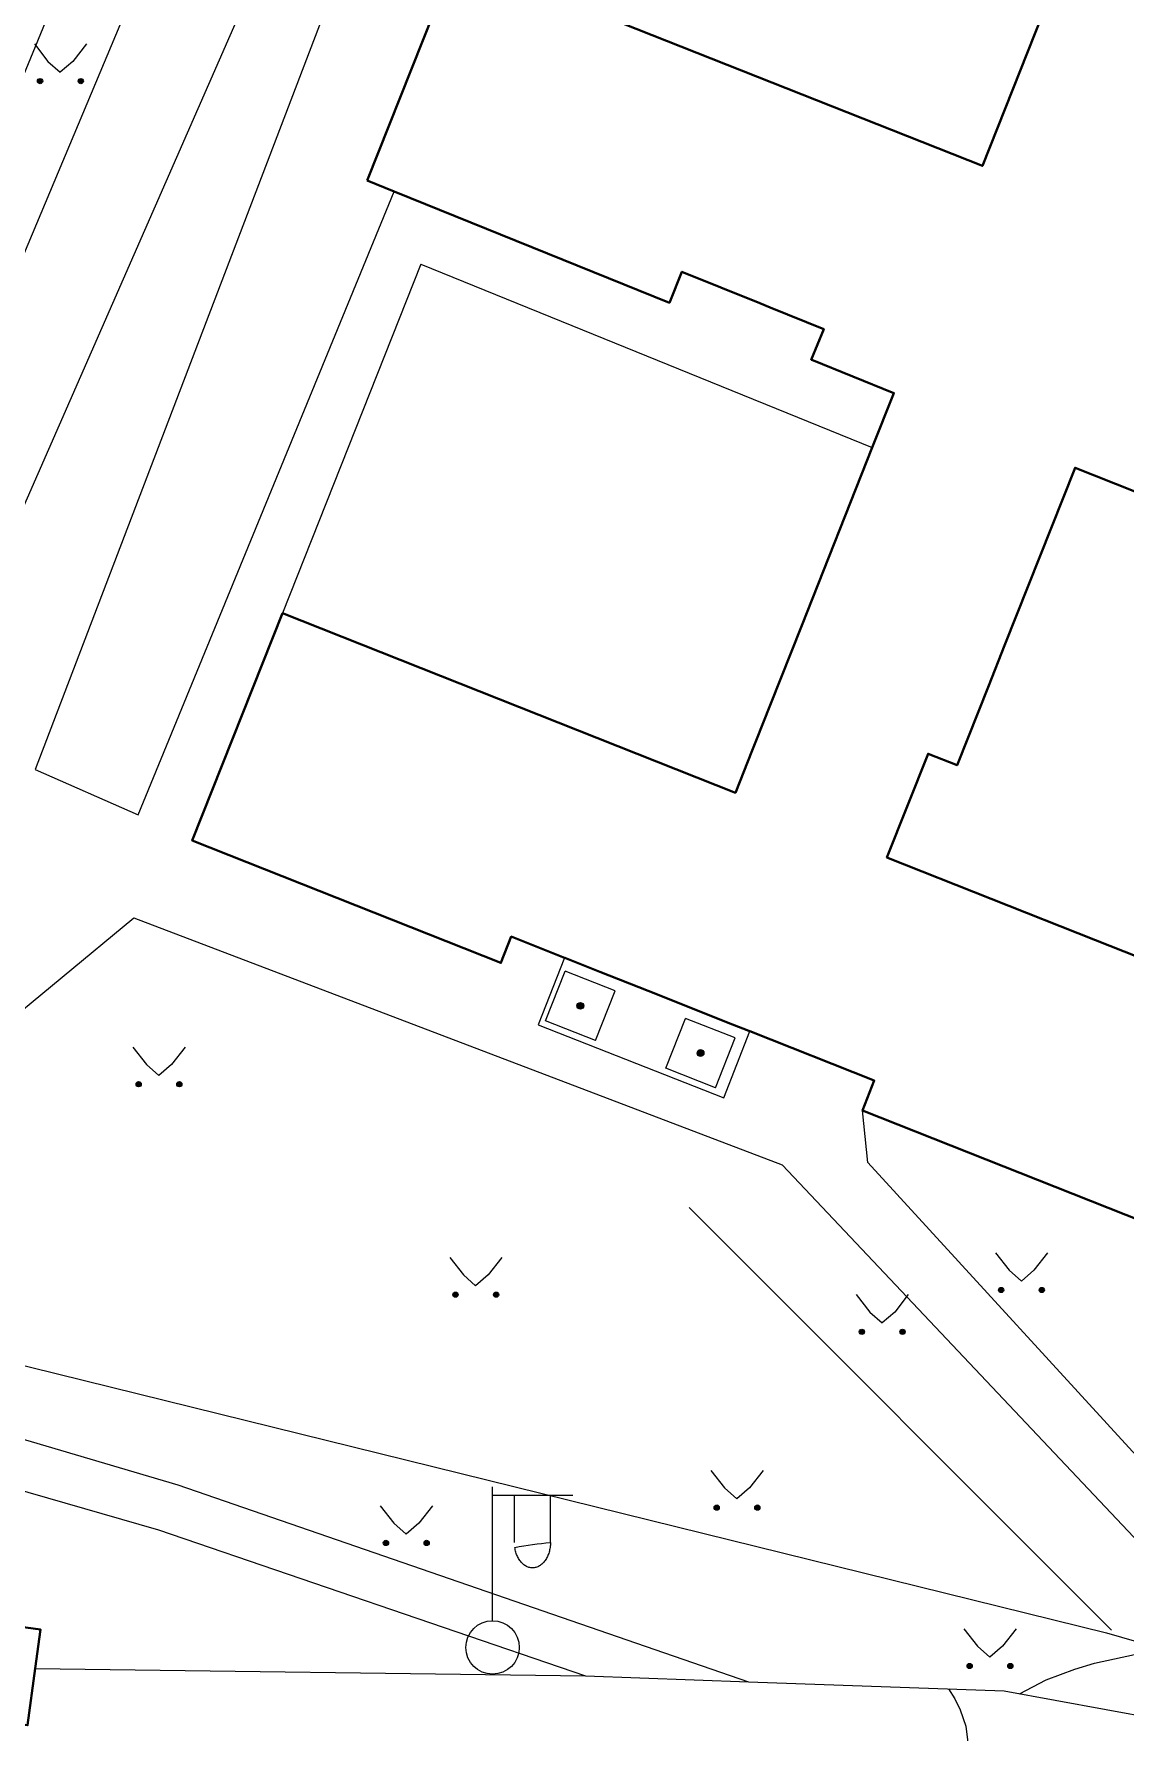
# Model space of a CAD drawing. Extents: x 1000 to 4000, y -5000 to -1000.
# Drawn here: x 1514.5 to 1555.3, y -4163 to -4099.5 of the extents above; entities that cross this region are included whole.
import ezdxf

# ---------------------------------------------------------------- set-up
doc = ezdxf.new("R2010")
doc.units = 0
doc.header["$MEASUREMENT"] = 0
for name, color, linetype in [('СЛОЙ_11', 7, 'CONTINUOUS'), ('СЛОЙ_24', 7, 'CONTINUOUS'), ('СЛОЙ_3', 7, 'CONTINUOUS'), ('СЛОЙ_37', 7, 'CONTINUOUS'), ('СЛОЙ_41', 7, 'CONTINUOUS'), ('СЛОЙ_50', 7, 'CONTINUOUS'), ('СЛОЙ_6', 7, 'CONTINUOUS'), ('СЛОЙ_7', 7, 'CONTINUOUS')]:
    doc.layers.add(name, color=color, linetype=linetype)

# ---------------------------------------------------------------- blocks, each defined once
blk = doc.blocks.new('*U116')
at = {"layer": 'СЛОЙ_41', "color": 3, "linetype": 'Continuous'}
for points in [[(0.669, -0.347), (0.667, -0.328), (0.669, -0.309)], [(0.674, -0.365), (0.669, -0.309), (0.674, -0.29)], [(0.669, -0.347), (0.669, -0.309), (0.674, -0.365)], [(0.683, -0.382), (0.674, -0.29), (0.683, -0.274)], [(0.674, -0.365), (0.674, -0.29), (0.683, -0.382)], [(0.696, -0.397), (0.683, -0.274), (0.696, -0.259)], [(0.683, -0.382), (0.683, -0.274), (0.696, -0.397)], [(0.71, -0.409), (0.696, -0.259), (0.71, -0.247)], [(0.696, -0.397), (0.696, -0.259), (0.71, -0.409)], [(0.727, -0.418), (0.71, -0.247), (0.727, -0.238)], [(0.71, -0.409), (0.71, -0.247), (0.727, -0.418)], [(0.746, -0.423), (0.727, -0.238), (0.746, -0.232)], [(0.727, -0.418), (0.727, -0.238), (0.746, -0.423)], [(0.765, -0.425), (0.746, -0.232), (0.765, -0.23)], [(0.746, -0.423), (0.746, -0.232), (0.765, -0.425)]]:
    blk.add_solid(points, dxfattribs=at)
at = {"layer": 'СЛОЙ_41', "color": 3, "linetype": 'Continuous', "extrusion": (0, 0, -1)}
for points in [[(-0.765, -0.425), (-0.765, -0.23), (-0.784, -0.423)], [(-0.784, -0.423), (-0.765, -0.23), (-0.784, -0.232)], [(-0.784, -0.423), (-0.784, -0.232), (-0.802, -0.418)], [(-0.802, -0.418), (-0.784, -0.232), (-0.802, -0.238)], [(-0.802, -0.418), (-0.802, -0.238), (-0.819, -0.409)], [(-0.819, -0.409), (-0.802, -0.238), (-0.819, -0.247)], [(-0.819, -0.409), (-0.819, -0.247), (-0.834, -0.397)], [(-0.834, -0.397), (-0.819, -0.247), (-0.834, -0.259)], [(-0.834, -0.397), (-0.834, -0.259), (-0.846, -0.382)], [(-0.846, -0.382), (-0.834, -0.259), (-0.846, -0.274)], [(-0.846, -0.382), (-0.846, -0.274), (-0.855, -0.365)], [(-0.855, -0.365), (-0.846, -0.274), (-0.855, -0.29)], [(-0.855, -0.365), (-0.855, -0.29), (-0.86, -0.347)], [(-0.86, -0.347), (-0.855, -0.29), (-0.86, -0.309)], [(-0.86, -0.347), (-0.86, -0.309), (-0.862, -0.328)]]:
    blk.add_solid(points, dxfattribs=at)
blk = doc.blocks.new('*U117')
at = {"layer": 'СЛОЙ_41', "color": 3, "linetype": 'Continuous'}
for points in [[(-0.852, -0.347), (-0.854, -0.328), (-0.852, -0.309)], [(-0.847, -0.365), (-0.852, -0.309), (-0.847, -0.29)], [(-0.852, -0.347), (-0.852, -0.309), (-0.847, -0.365)], [(-0.838, -0.382), (-0.847, -0.29), (-0.838, -0.274)], [(-0.847, -0.365), (-0.847, -0.29), (-0.838, -0.382)], [(-0.825, -0.397), (-0.838, -0.274), (-0.825, -0.259)], [(-0.838, -0.382), (-0.838, -0.274), (-0.825, -0.397)], [(-0.811, -0.409), (-0.825, -0.259), (-0.811, -0.247)], [(-0.825, -0.397), (-0.825, -0.259), (-0.811, -0.409)], [(-0.794, -0.418), (-0.811, -0.247), (-0.794, -0.238)], [(-0.811, -0.409), (-0.811, -0.247), (-0.794, -0.418)], [(-0.775, -0.423), (-0.794, -0.238), (-0.775, -0.232)], [(-0.794, -0.418), (-0.794, -0.238), (-0.775, -0.423)], [(-0.756, -0.425), (-0.775, -0.232), (-0.756, -0.23)], [(-0.775, -0.423), (-0.775, -0.232), (-0.756, -0.425)]]:
    blk.add_solid(points, dxfattribs=at)
at = {"layer": 'СЛОЙ_41', "color": 3, "linetype": 'Continuous', "extrusion": (0, 0, -1)}
for points in [[(0.756, -0.425), (0.756, -0.23), (0.737, -0.423)], [(0.737, -0.423), (0.756, -0.23), (0.737, -0.232)], [(0.737, -0.423), (0.737, -0.232), (0.719, -0.418)], [(0.719, -0.418), (0.737, -0.232), (0.719, -0.238)], [(0.719, -0.418), (0.719, -0.238), (0.702, -0.409)], [(0.702, -0.409), (0.719, -0.238), (0.702, -0.247)], [(0.702, -0.409), (0.702, -0.247), (0.687, -0.397)], [(0.687, -0.397), (0.702, -0.247), (0.687, -0.259)], [(0.687, -0.397), (0.687, -0.259), (0.675, -0.382)], [(0.675, -0.382), (0.687, -0.259), (0.675, -0.274)], [(0.675, -0.382), (0.675, -0.274), (0.666, -0.365)], [(0.666, -0.365), (0.675, -0.274), (0.666, -0.29)], [(0.666, -0.365), (0.666, -0.29), (0.661, -0.347)], [(0.661, -0.347), (0.666, -0.29), (0.661, -0.309)], [(0.661, -0.347), (0.661, -0.309), (0.659, -0.328)]]:
    blk.add_solid(points, dxfattribs=at)

msp = doc.modelspace()

# ---------------------------------------------------------------- linework, layer by layer
at = {"layer": 'СЛОЙ_11', "color": 253, "linetype": 'Continuous', "lineweight": 0}
for points in [[(1529.967, -4062.709), (1519.919, -4086.927), (1496.377, -4144.112)], [(1511.342, -4148.577), (1554.605, -4159.255)], [(1554.605, -4159.255), (1556.291, -4159.737), (1559.902, -4160.781), (1579.564, -4165.678)]]:
    msp.add_lwpolyline(points, dxfattribs=at)
at = {"layer": 'СЛОЙ_24', "color": 253, "linetype": 'Continuous', "lineweight": 0}
for p, q in [((1518.404, -4128.667), (1527.973, -4105.367)), ((1528.971, -4108.086), (1523.8, -4121.136)), ((1514.552, -4126.981), (1518.404, -4128.667)), ((1545.691, -4141.673), (1545.486, -4139.721))]:
    msp.add_line(p, q, dxfattribs=at)
for points in [[(1537.511, -4067.365), (1529.325, -4082.458), (1509.147, -4128.456), (1506.258, -4139.776), (1500.768, -4144.575)], [(1534.14, -4078.765), (1529.292, -4088.374), (1514.552, -4126.981)], [(1528.971, -4108.086), (1545.85, -4114.947)], [(1502.155, -4145.836), (1518.244, -4132.521), (1542.481, -4141.753), (1556.05, -4156.124), (1561.908, -4158.533), (1576.826, -4161.994)], [(1545.691, -4141.673), (1556.933, -4153.957), (1563.032, -4156.526), (1575.07, -4158.613)], [(1499.803, -4147.783), (1519.888, -4153.716), (1541.218, -4161.079)], [(1501.73, -4150.374), (1519.166, -4155.402), (1535.136, -4160.861)], [(1514.56, -4160.581), (1535.136, -4160.861)], [(1535.136, -4160.861), (1541.218, -4161.079)], [(1541.218, -4161.079), (1550.786, -4161.423)], [(1550.786, -4161.423), (1562.229, -4163.51), (1579.324, -4168.648), (1593.529, -4172.261), (1609.901, -4176.115), (1611.827, -4176.677), (1612.79, -4177.031)]]:
    msp.add_lwpolyline(points, dxfattribs=at)
at = {"layer": 'СЛОЙ_3', "color": 253, "linetype": 'Continuous', "lineweight": 0}
for p, q in [((1531.656, -4158.797), (1531.656, -4153.797)), ((1531.656, -4156.797), (1531.656, -4153.797)), ((1531.656, -4154.111), (1534.656, -4154.111)), ((1532.477, -4155.879), (1532.477, -4154.111)), ((1533.819, -4155.879), (1533.819, -4154.111))]:
    msp.add_line(p, q, dxfattribs=at)
msp.add_lwpolyline([(1533.819, -4155.879, -0.035191), (1533.806, -4156.063, -0.036545), (1533.768, -4156.24, -0.03934), (1533.706, -4156.403, -0.0437), (1533.623, -4156.546, -0.049642), (1533.521, -4156.663, -0.056748), (1533.405, -4156.75, -0.0637), (1533.279, -4156.804, -0.068204), (1533.148, -4156.822, -0.068204), (1533.017, -4156.804, -0.0637), (1532.891, -4156.75, -0.056748), (1532.775, -4156.663, -0.049642), (1532.673, -4156.546, -0.0437), (1532.59, -4156.403, -0.03934), (1532.528, -4156.24, -0.036545), (1532.49, -4156.063, -0.035191)], format="xyb", close=True, dxfattribs=at)
msp.add_circle((1531.656, -4159.797), 1, dxfattribs=at)
at = {"layer": 'СЛОЙ_37', "color": 253, "linetype": 'Continuous', "lineweight": 0}
msp.add_lwpolyline([(1500.768, -4144.575), (1504.344, -4129.829), (1513.206, -4109.894), (1524.288, -4083.497), (1531.893, -4063.351)], dxfattribs=at)
at = {"layer": 'СЛОЙ_41', "color": 253, "linetype": 'Continuous', "lineweight": 0}
for p, q in [((1518.21, -4137.354), (1518.72, -4138.004)), ((1520.16, -4137.354), (1519.65, -4138.004)), ((1518.72, -4138.004), (1519.18, -4138.414)), ((1519.65, -4138.004), (1519.18, -4138.414)), ((1539.011, -4143.348), (1554.8, -4159.148)), ((1550.455, -4145.049), (1550.965, -4145.699)), ((1552.405, -4145.049), (1551.895, -4145.699)), ((1530.053, -4145.223), (1530.563, -4145.873)), ((1532.003, -4145.223), (1531.493, -4145.873)), ((1550.965, -4145.699), (1551.425, -4146.109)), ((1551.895, -4145.699), (1551.425, -4146.109)), ((1530.563, -4145.873), (1531.023, -4146.283)), ((1531.493, -4145.873), (1531.023, -4146.283)), ((1545.249, -4146.609), (1545.759, -4147.259)), ((1547.199, -4146.609), (1546.689, -4147.259)), ((1545.759, -4147.259), (1546.219, -4147.669)), ((1546.689, -4147.259), (1546.219, -4147.669)), ((1539.821, -4153.182), (1540.331, -4153.832)), ((1541.771, -4153.182), (1541.261, -4153.832)), ((1540.331, -4153.832), (1540.791, -4154.242)), ((1541.261, -4153.832), (1540.791, -4154.242)), ((1527.455, -4154.503), (1527.965, -4155.153)), ((1529.405, -4154.503), (1528.895, -4155.153)), ((1527.965, -4155.153), (1528.425, -4155.563)), ((1528.895, -4155.153), (1528.425, -4155.563)), ((1549.278, -4159.103), (1549.788, -4159.753)), ((1551.228, -4159.103), (1550.718, -4159.753)), ((1549.788, -4159.753), (1550.248, -4160.163)), ((1550.718, -4159.753), (1550.248, -4160.163))]:
    msp.add_line(p, q, dxfattribs=at)
for points in [[(1514.524, -4099.856), (1515.034, -4100.506), (1515.494, -4100.916)], [(1516.474, -4099.856), (1515.964, -4100.506), (1515.494, -4100.916)]]:
    msp.add_lwpolyline(points, dxfattribs=at)
for centre in [(1514.738, -4101.244), (1516.259, -4101.244), (1518.424, -4138.744), (1519.945, -4138.744), (1550.669, -4146.437), (1552.19, -4146.437), (1530.267, -4146.611), (1531.788, -4146.611), (1545.463, -4147.999), (1546.984, -4147.999), (1540.035, -4154.57), (1541.556, -4154.57), (1527.669, -4155.891), (1529.19, -4155.891), (1549.492, -4160.491), (1551.013, -4160.491)]:
    msp.add_circle(centre, 0.0976, dxfattribs=at)
for points in [[(1518.328, -4138.763), (1518.326, -4138.744), (1518.328, -4138.724)], [(1518.334, -4138.781), (1518.328, -4138.724), (1518.334, -4138.706)], [(1518.328, -4138.763), (1518.328, -4138.724), (1518.334, -4138.781)], [(1518.343, -4138.798), (1518.334, -4138.706), (1518.343, -4138.689)], [(1518.334, -4138.781), (1518.334, -4138.706), (1518.343, -4138.798)], [(1518.355, -4138.813), (1518.343, -4138.689), (1518.355, -4138.675)], [(1518.343, -4138.798), (1518.343, -4138.689), (1518.355, -4138.813)], [(1518.37, -4138.825), (1518.355, -4138.675), (1518.37, -4138.662)], [(1518.355, -4138.813), (1518.355, -4138.675), (1518.37, -4138.825)], [(1518.387, -4138.834), (1518.37, -4138.662), (1518.387, -4138.653)], [(1518.37, -4138.825), (1518.37, -4138.662), (1518.387, -4138.834)], [(1518.405, -4138.839), (1518.387, -4138.653), (1518.405, -4138.648)], [(1518.387, -4138.834), (1518.387, -4138.653), (1518.405, -4138.839)], [(1518.424, -4138.841), (1518.405, -4138.648), (1518.424, -4138.646)], [(1518.405, -4138.839), (1518.405, -4138.648), (1518.424, -4138.841)], [(1519.849, -4138.763), (1519.847, -4138.744), (1519.849, -4138.724)], [(1519.855, -4138.781), (1519.849, -4138.724), (1519.855, -4138.706)], [(1519.849, -4138.763), (1519.849, -4138.724), (1519.855, -4138.781)], [(1519.864, -4138.798), (1519.855, -4138.706), (1519.864, -4138.689)], [(1519.855, -4138.781), (1519.855, -4138.706), (1519.864, -4138.798)], [(1519.876, -4138.813), (1519.864, -4138.689), (1519.876, -4138.675)], [(1519.864, -4138.798), (1519.864, -4138.689), (1519.876, -4138.813)], [(1519.891, -4138.825), (1519.876, -4138.675), (1519.891, -4138.662)], [(1519.876, -4138.813), (1519.876, -4138.675), (1519.891, -4138.825)], [(1519.908, -4138.834), (1519.891, -4138.662), (1519.908, -4138.653)], [(1519.891, -4138.825), (1519.891, -4138.662), (1519.908, -4138.834)], [(1519.926, -4138.839), (1519.908, -4138.653), (1519.926, -4138.648)], [(1519.908, -4138.834), (1519.908, -4138.653), (1519.926, -4138.839)], [(1519.945, -4138.841), (1519.926, -4138.648), (1519.945, -4138.646)], [(1519.926, -4138.839), (1519.926, -4138.648), (1519.945, -4138.841)], [(1550.587, -4146.491), (1550.578, -4146.4), (1550.587, -4146.383)], [(1550.6, -4146.506), (1550.587, -4146.383), (1550.6, -4146.368)], [(1550.587, -4146.491), (1550.587, -4146.383), (1550.6, -4146.506)], [(1550.614, -4146.518), (1550.6, -4146.368), (1550.614, -4146.356)], [(1550.6, -4146.506), (1550.6, -4146.368), (1550.614, -4146.518)], [(1550.631, -4146.527), (1550.614, -4146.356), (1550.631, -4146.347)], [(1550.614, -4146.518), (1550.614, -4146.356), (1550.631, -4146.527)], [(1550.65, -4146.533), (1550.631, -4146.347), (1550.65, -4146.341)], [(1550.631, -4146.527), (1550.631, -4146.347), (1550.65, -4146.533)], [(1550.669, -4146.535), (1550.65, -4146.341), (1550.669, -4146.339)], [(1550.65, -4146.533), (1550.65, -4146.341), (1550.669, -4146.535)], [(1552.108, -4146.491), (1552.099, -4146.4), (1552.108, -4146.383)], [(1552.121, -4146.506), (1552.108, -4146.383), (1552.121, -4146.368)], [(1552.108, -4146.491), (1552.108, -4146.383), (1552.121, -4146.506)], [(1552.135, -4146.518), (1552.121, -4146.368), (1552.135, -4146.356)], [(1552.121, -4146.506), (1552.121, -4146.368), (1552.135, -4146.518)], [(1552.152, -4146.527), (1552.135, -4146.356), (1552.152, -4146.347)], [(1552.135, -4146.518), (1552.135, -4146.356), (1552.152, -4146.527)], [(1552.171, -4146.533), (1552.152, -4146.347), (1552.171, -4146.341)], [(1552.152, -4146.527), (1552.152, -4146.347), (1552.171, -4146.533)], [(1552.19, -4146.535), (1552.171, -4146.341), (1552.19, -4146.339)], [(1552.171, -4146.533), (1552.171, -4146.341), (1552.19, -4146.535)], [(1530.171, -4146.63), (1530.169, -4146.611), (1530.171, -4146.592)], [(1530.176, -4146.648), (1530.171, -4146.592), (1530.176, -4146.574)], [(1530.171, -4146.63), (1530.171, -4146.592), (1530.176, -4146.648)], [(1530.185, -4146.665), (1530.176, -4146.574), (1530.185, -4146.557)], [(1530.176, -4146.648), (1530.176, -4146.574), (1530.185, -4146.665)], [(1530.198, -4146.68), (1530.185, -4146.557), (1530.198, -4146.542)], [(1530.185, -4146.665), (1530.185, -4146.557), (1530.198, -4146.68)], [(1530.212, -4146.692), (1530.198, -4146.542), (1530.212, -4146.53)], [(1530.198, -4146.68), (1530.198, -4146.542), (1530.212, -4146.692)], [(1530.229, -4146.701), (1530.212, -4146.53), (1530.229, -4146.521)], [(1530.212, -4146.692), (1530.212, -4146.53), (1530.229, -4146.701)], [(1530.248, -4146.707), (1530.229, -4146.521), (1530.248, -4146.515)], [(1530.229, -4146.701), (1530.229, -4146.521), (1530.248, -4146.707)], [(1530.267, -4146.709), (1530.248, -4146.515), (1530.267, -4146.513)], [(1530.248, -4146.707), (1530.248, -4146.515), (1530.267, -4146.709)], [(1531.692, -4146.63), (1531.69, -4146.611), (1531.692, -4146.592)], [(1531.697, -4146.648), (1531.692, -4146.592), (1531.697, -4146.574)], [(1531.692, -4146.63), (1531.692, -4146.592), (1531.697, -4146.648)], [(1531.706, -4146.665), (1531.697, -4146.574), (1531.706, -4146.557)], [(1531.697, -4146.648), (1531.697, -4146.574), (1531.706, -4146.665)], [(1531.719, -4146.68), (1531.706, -4146.557), (1531.719, -4146.542)], [(1531.706, -4146.665), (1531.706, -4146.557), (1531.719, -4146.68)], [(1531.733, -4146.692), (1531.719, -4146.542), (1531.733, -4146.53)], [(1531.719, -4146.68), (1531.719, -4146.542), (1531.733, -4146.692)], [(1531.75, -4146.701), (1531.733, -4146.53), (1531.75, -4146.521)], [(1531.733, -4146.692), (1531.733, -4146.53), (1531.75, -4146.701)], [(1531.769, -4146.707), (1531.75, -4146.521), (1531.769, -4146.515)], [(1531.75, -4146.701), (1531.75, -4146.521), (1531.769, -4146.707)], [(1531.788, -4146.709), (1531.769, -4146.515), (1531.788, -4146.513)], [(1531.769, -4146.707), (1531.769, -4146.515), (1531.788, -4146.709)], [(1550.573, -4146.456), (1550.571, -4146.437), (1550.573, -4146.418)], [(1550.578, -4146.474), (1550.573, -4146.418), (1550.578, -4146.4)], [(1550.573, -4146.456), (1550.573, -4146.418), (1550.578, -4146.474)], [(1550.578, -4146.474), (1550.578, -4146.4), (1550.587, -4146.491)], [(1552.094, -4146.456), (1552.092, -4146.437), (1552.094, -4146.418)], [(1552.099, -4146.474), (1552.094, -4146.418), (1552.099, -4146.4)], [(1552.094, -4146.456), (1552.094, -4146.418), (1552.099, -4146.474)], [(1552.099, -4146.474), (1552.099, -4146.4), (1552.108, -4146.491)], [(1545.367, -4148.018), (1545.365, -4147.999), (1545.367, -4147.979)], [(1545.373, -4148.036), (1545.367, -4147.979), (1545.373, -4147.961)], [(1545.367, -4148.018), (1545.367, -4147.979), (1545.373, -4148.036)], [(1545.382, -4148.053), (1545.373, -4147.961), (1545.382, -4147.944)], [(1545.373, -4148.036), (1545.373, -4147.961), (1545.382, -4148.053)], [(1545.394, -4148.068), (1545.382, -4147.944), (1545.394, -4147.93)], [(1545.382, -4148.053), (1545.382, -4147.944), (1545.394, -4148.068)], [(1545.409, -4148.08), (1545.394, -4147.93), (1545.409, -4147.917)], [(1545.394, -4148.068), (1545.394, -4147.93), (1545.409, -4148.08)], [(1545.426, -4148.089), (1545.409, -4147.917), (1545.426, -4147.908)], [(1545.409, -4148.08), (1545.409, -4147.917), (1545.426, -4148.089)], [(1545.444, -4148.094), (1545.426, -4147.908), (1545.444, -4147.903)], [(1545.426, -4148.089), (1545.426, -4147.908), (1545.444, -4148.094)], [(1545.463, -4148.096), (1545.444, -4147.903), (1545.463, -4147.901)], [(1545.444, -4148.094), (1545.444, -4147.903), (1545.463, -4148.096)], [(1546.888, -4148.018), (1546.886, -4147.999), (1546.888, -4147.979)], [(1546.894, -4148.036), (1546.888, -4147.979), (1546.894, -4147.961)], [(1546.888, -4148.018), (1546.888, -4147.979), (1546.894, -4148.036)], [(1546.903, -4148.053), (1546.894, -4147.961), (1546.903, -4147.944)], [(1546.894, -4148.036), (1546.894, -4147.961), (1546.903, -4148.053)], [(1546.915, -4148.068), (1546.903, -4147.944), (1546.915, -4147.93)], [(1546.903, -4148.053), (1546.903, -4147.944), (1546.915, -4148.068)], [(1546.93, -4148.08), (1546.915, -4147.93), (1546.93, -4147.917)], [(1546.915, -4148.068), (1546.915, -4147.93), (1546.93, -4148.08)], [(1546.947, -4148.089), (1546.93, -4147.917), (1546.947, -4147.908)], [(1546.93, -4148.08), (1546.93, -4147.917), (1546.947, -4148.089)], [(1546.965, -4148.094), (1546.947, -4147.908), (1546.965, -4147.903)], [(1546.947, -4148.089), (1546.947, -4147.908), (1546.965, -4148.094)], [(1546.984, -4148.096), (1546.965, -4147.903), (1546.984, -4147.901)], [(1546.965, -4148.094), (1546.965, -4147.903), (1546.984, -4148.096)], [(1539.939, -4154.589), (1539.937, -4154.57), (1539.939, -4154.551)], [(1539.944, -4154.607), (1539.939, -4154.551), (1539.944, -4154.533)], [(1539.939, -4154.589), (1539.939, -4154.551), (1539.944, -4154.607)], [(1539.953, -4154.624), (1539.944, -4154.533), (1539.953, -4154.516)], [(1539.944, -4154.607), (1539.944, -4154.533), (1539.953, -4154.624)], [(1539.966, -4154.639), (1539.953, -4154.516), (1539.966, -4154.501)], [(1539.953, -4154.624), (1539.953, -4154.516), (1539.966, -4154.639)], [(1539.98, -4154.651), (1539.966, -4154.501), (1539.98, -4154.489)], [(1539.966, -4154.639), (1539.966, -4154.501), (1539.98, -4154.651)], [(1539.997, -4154.66), (1539.98, -4154.489), (1539.997, -4154.48)], [(1539.98, -4154.651), (1539.98, -4154.489), (1539.997, -4154.66)], [(1540.016, -4154.666), (1539.997, -4154.48), (1540.016, -4154.474)], [(1539.997, -4154.66), (1539.997, -4154.48), (1540.016, -4154.666)], [(1540.035, -4154.668), (1540.016, -4154.474), (1540.035, -4154.472)], [(1540.016, -4154.666), (1540.016, -4154.474), (1540.035, -4154.668)], [(1541.46, -4154.589), (1541.458, -4154.57), (1541.46, -4154.551)], [(1541.465, -4154.607), (1541.46, -4154.551), (1541.465, -4154.533)], [(1541.46, -4154.589), (1541.46, -4154.551), (1541.465, -4154.607)], [(1541.474, -4154.624), (1541.465, -4154.533), (1541.474, -4154.516)], [(1541.465, -4154.607), (1541.465, -4154.533), (1541.474, -4154.624)], [(1541.487, -4154.639), (1541.474, -4154.516), (1541.487, -4154.501)], [(1541.474, -4154.624), (1541.474, -4154.516), (1541.487, -4154.639)], [(1541.501, -4154.651), (1541.487, -4154.501), (1541.501, -4154.489)], [(1541.487, -4154.639), (1541.487, -4154.501), (1541.501, -4154.651)], [(1541.518, -4154.66), (1541.501, -4154.489), (1541.518, -4154.48)], [(1541.501, -4154.651), (1541.501, -4154.489), (1541.518, -4154.66)], [(1541.537, -4154.666), (1541.518, -4154.48), (1541.537, -4154.474)], [(1541.518, -4154.66), (1541.518, -4154.48), (1541.537, -4154.666)], [(1541.556, -4154.668), (1541.537, -4154.474), (1541.556, -4154.472)], [(1541.537, -4154.666), (1541.537, -4154.474), (1541.556, -4154.668)], [(1527.573, -4155.91), (1527.571, -4155.891), (1527.573, -4155.872)], [(1527.578, -4155.928), (1527.573, -4155.872), (1527.578, -4155.854)], [(1527.573, -4155.91), (1527.573, -4155.872), (1527.578, -4155.928)], [(1527.587, -4155.945), (1527.578, -4155.854), (1527.587, -4155.837)], [(1527.578, -4155.928), (1527.578, -4155.854), (1527.587, -4155.945)], [(1527.6, -4155.96), (1527.587, -4155.837), (1527.6, -4155.822)], [(1527.587, -4155.945), (1527.587, -4155.837), (1527.6, -4155.96)], [(1527.614, -4155.972), (1527.6, -4155.822), (1527.614, -4155.81)], [(1527.6, -4155.96), (1527.6, -4155.822), (1527.614, -4155.972)], [(1527.631, -4155.981), (1527.614, -4155.81), (1527.631, -4155.801)], [(1527.614, -4155.972), (1527.614, -4155.81), (1527.631, -4155.981)], [(1527.65, -4155.987), (1527.631, -4155.801), (1527.65, -4155.795)], [(1527.631, -4155.981), (1527.631, -4155.801), (1527.65, -4155.987)], [(1527.669, -4155.989), (1527.65, -4155.795), (1527.669, -4155.793)], [(1527.65, -4155.987), (1527.65, -4155.795), (1527.669, -4155.989)], [(1529.094, -4155.91), (1529.092, -4155.891), (1529.094, -4155.872)], [(1529.099, -4155.928), (1529.094, -4155.872), (1529.099, -4155.854)], [(1529.094, -4155.91), (1529.094, -4155.872), (1529.099, -4155.928)], [(1529.108, -4155.945), (1529.099, -4155.854), (1529.108, -4155.837)], [(1529.099, -4155.928), (1529.099, -4155.854), (1529.108, -4155.945)], [(1529.121, -4155.96), (1529.108, -4155.837), (1529.121, -4155.822)], [(1529.108, -4155.945), (1529.108, -4155.837), (1529.121, -4155.96)], [(1529.135, -4155.972), (1529.121, -4155.822), (1529.135, -4155.81)], [(1529.121, -4155.96), (1529.121, -4155.822), (1529.135, -4155.972)], [(1529.152, -4155.981), (1529.135, -4155.81), (1529.152, -4155.801)], [(1529.135, -4155.972), (1529.135, -4155.81), (1529.152, -4155.981)], [(1529.171, -4155.987), (1529.152, -4155.801), (1529.171, -4155.795)], [(1529.152, -4155.981), (1529.152, -4155.801), (1529.171, -4155.987)], [(1529.19, -4155.989), (1529.171, -4155.795), (1529.19, -4155.793)], [(1529.171, -4155.987), (1529.171, -4155.795), (1529.19, -4155.989)], [(1549.396, -4160.51), (1549.394, -4160.491), (1549.396, -4160.472)], [(1549.401, -4160.528), (1549.396, -4160.472), (1549.401, -4160.454)], [(1549.396, -4160.51), (1549.396, -4160.472), (1549.401, -4160.528)], [(1549.41, -4160.545), (1549.401, -4160.454), (1549.41, -4160.437)], [(1549.401, -4160.528), (1549.401, -4160.454), (1549.41, -4160.545)], [(1549.423, -4160.56), (1549.41, -4160.437), (1549.423, -4160.422)], [(1549.41, -4160.545), (1549.41, -4160.437), (1549.423, -4160.56)], [(1549.437, -4160.572), (1549.423, -4160.422), (1549.437, -4160.41)], [(1549.423, -4160.56), (1549.423, -4160.422), (1549.437, -4160.572)], [(1549.454, -4160.581), (1549.437, -4160.41), (1549.454, -4160.401)], [(1549.437, -4160.572), (1549.437, -4160.41), (1549.454, -4160.581)], [(1549.473, -4160.587), (1549.454, -4160.401), (1549.473, -4160.395)], [(1549.454, -4160.581), (1549.454, -4160.401), (1549.473, -4160.587)], [(1549.492, -4160.589), (1549.473, -4160.395), (1549.492, -4160.393)], [(1549.473, -4160.587), (1549.473, -4160.395), (1549.492, -4160.589)], [(1550.917, -4160.51), (1550.915, -4160.491), (1550.917, -4160.472)], [(1550.922, -4160.528), (1550.917, -4160.472), (1550.922, -4160.454)], [(1550.917, -4160.51), (1550.917, -4160.472), (1550.922, -4160.528)], [(1550.931, -4160.545), (1550.922, -4160.454), (1550.931, -4160.437)], [(1550.922, -4160.528), (1550.922, -4160.454), (1550.931, -4160.545)], [(1550.944, -4160.56), (1550.931, -4160.437), (1550.944, -4160.422)], [(1550.931, -4160.545), (1550.931, -4160.437), (1550.944, -4160.56)], [(1550.958, -4160.572), (1550.944, -4160.422), (1550.958, -4160.41)], [(1550.944, -4160.56), (1550.944, -4160.422), (1550.958, -4160.572)], [(1550.975, -4160.581), (1550.958, -4160.41), (1550.975, -4160.401)], [(1550.958, -4160.572), (1550.958, -4160.41), (1550.975, -4160.581)], [(1550.994, -4160.587), (1550.975, -4160.401), (1550.994, -4160.395)], [(1550.975, -4160.581), (1550.975, -4160.401), (1550.994, -4160.587)], [(1551.013, -4160.589), (1550.994, -4160.395), (1551.013, -4160.393)], [(1550.994, -4160.587), (1550.994, -4160.395), (1551.013, -4160.589)]]:
    msp.add_solid(points, dxfattribs=at)
at = {"layer": 'СЛОЙ_41', "color": 253, "linetype": 'Continuous', "lineweight": 0, "extrusion": (0, 0, -1)}
for points in [[(-1518.424, -4138.841), (-1518.424, -4138.646), (-1518.443, -4138.839)], [(-1518.443, -4138.839), (-1518.424, -4138.646), (-1518.443, -4138.648)], [(-1518.443, -4138.839), (-1518.443, -4138.648), (-1518.461, -4138.834)], [(-1518.461, -4138.834), (-1518.443, -4138.648), (-1518.461, -4138.653)], [(-1518.461, -4138.834), (-1518.461, -4138.653), (-1518.478, -4138.825)], [(-1518.478, -4138.825), (-1518.461, -4138.653), (-1518.478, -4138.662)], [(-1518.478, -4138.825), (-1518.478, -4138.662), (-1518.493, -4138.813)], [(-1518.493, -4138.813), (-1518.478, -4138.662), (-1518.493, -4138.675)], [(-1518.493, -4138.813), (-1518.493, -4138.675), (-1518.505, -4138.798)], [(-1518.505, -4138.798), (-1518.493, -4138.675), (-1518.505, -4138.689)], [(-1518.505, -4138.798), (-1518.505, -4138.689), (-1518.514, -4138.781)], [(-1518.514, -4138.781), (-1518.505, -4138.689), (-1518.514, -4138.706)], [(-1518.514, -4138.781), (-1518.514, -4138.706), (-1518.52, -4138.763)], [(-1518.52, -4138.763), (-1518.514, -4138.706), (-1518.52, -4138.724)], [(-1518.52, -4138.763), (-1518.52, -4138.724), (-1518.522, -4138.744)], [(-1519.945, -4138.841), (-1519.945, -4138.646), (-1519.964, -4138.839)], [(-1519.964, -4138.839), (-1519.945, -4138.646), (-1519.964, -4138.648)], [(-1519.964, -4138.839), (-1519.964, -4138.648), (-1519.982, -4138.834)], [(-1519.982, -4138.834), (-1519.964, -4138.648), (-1519.982, -4138.653)], [(-1519.982, -4138.834), (-1519.982, -4138.653), (-1519.999, -4138.825)], [(-1519.999, -4138.825), (-1519.982, -4138.653), (-1519.999, -4138.662)], [(-1519.999, -4138.825), (-1519.999, -4138.662), (-1520.014, -4138.813)], [(-1520.014, -4138.813), (-1519.999, -4138.662), (-1520.014, -4138.675)], [(-1520.014, -4138.813), (-1520.014, -4138.675), (-1520.026, -4138.798)], [(-1520.026, -4138.798), (-1520.014, -4138.675), (-1520.026, -4138.689)], [(-1520.026, -4138.798), (-1520.026, -4138.689), (-1520.035, -4138.781)], [(-1520.035, -4138.781), (-1520.026, -4138.689), (-1520.035, -4138.706)], [(-1520.035, -4138.781), (-1520.035, -4138.706), (-1520.041, -4138.763)], [(-1520.041, -4138.763), (-1520.035, -4138.706), (-1520.041, -4138.724)], [(-1520.041, -4138.763), (-1520.041, -4138.724), (-1520.043, -4138.744)], [(-1550.669, -4146.535), (-1550.669, -4146.339), (-1550.688, -4146.533)], [(-1550.688, -4146.533), (-1550.669, -4146.339), (-1550.688, -4146.341)], [(-1550.688, -4146.533), (-1550.688, -4146.341), (-1550.706, -4146.527)], [(-1550.706, -4146.527), (-1550.688, -4146.341), (-1550.706, -4146.347)], [(-1550.706, -4146.527), (-1550.706, -4146.347), (-1550.723, -4146.518)], [(-1550.723, -4146.518), (-1550.706, -4146.347), (-1550.723, -4146.356)], [(-1550.723, -4146.518), (-1550.723, -4146.356), (-1550.738, -4146.506)], [(-1550.738, -4146.506), (-1550.723, -4146.356), (-1550.738, -4146.368)], [(-1550.738, -4146.506), (-1550.738, -4146.368), (-1550.75, -4146.491)], [(-1550.75, -4146.491), (-1550.738, -4146.368), (-1550.75, -4146.383)], [(-1550.75, -4146.491), (-1550.75, -4146.383), (-1550.759, -4146.474)], [(-1550.759, -4146.474), (-1550.75, -4146.383), (-1550.759, -4146.4)], [(-1552.19, -4146.535), (-1552.19, -4146.339), (-1552.209, -4146.533)], [(-1552.209, -4146.533), (-1552.19, -4146.339), (-1552.209, -4146.341)], [(-1552.209, -4146.533), (-1552.209, -4146.341), (-1552.227, -4146.527)], [(-1552.227, -4146.527), (-1552.209, -4146.341), (-1552.227, -4146.347)], [(-1552.227, -4146.527), (-1552.227, -4146.347), (-1552.244, -4146.518)], [(-1552.244, -4146.518), (-1552.227, -4146.347), (-1552.244, -4146.356)], [(-1552.244, -4146.518), (-1552.244, -4146.356), (-1552.259, -4146.506)], [(-1552.259, -4146.506), (-1552.244, -4146.356), (-1552.259, -4146.368)], [(-1552.259, -4146.506), (-1552.259, -4146.368), (-1552.271, -4146.491)], [(-1552.271, -4146.491), (-1552.259, -4146.368), (-1552.271, -4146.383)], [(-1552.271, -4146.491), (-1552.271, -4146.383), (-1552.28, -4146.474)], [(-1552.28, -4146.474), (-1552.271, -4146.383), (-1552.28, -4146.4)], [(-1530.267, -4146.709), (-1530.267, -4146.513), (-1530.286, -4146.707)], [(-1530.286, -4146.707), (-1530.267, -4146.513), (-1530.286, -4146.515)], [(-1530.286, -4146.707), (-1530.286, -4146.515), (-1530.304, -4146.701)], [(-1530.304, -4146.701), (-1530.286, -4146.515), (-1530.304, -4146.521)], [(-1530.304, -4146.701), (-1530.304, -4146.521), (-1530.321, -4146.692)], [(-1530.321, -4146.692), (-1530.304, -4146.521), (-1530.321, -4146.53)], [(-1530.321, -4146.692), (-1530.321, -4146.53), (-1530.336, -4146.68)], [(-1530.336, -4146.68), (-1530.321, -4146.53), (-1530.336, -4146.542)], [(-1530.336, -4146.68), (-1530.336, -4146.542), (-1530.348, -4146.665)], [(-1530.348, -4146.665), (-1530.336, -4146.542), (-1530.348, -4146.557)], [(-1530.348, -4146.665), (-1530.348, -4146.557), (-1530.357, -4146.648)], [(-1530.357, -4146.648), (-1530.348, -4146.557), (-1530.357, -4146.574)], [(-1530.357, -4146.648), (-1530.357, -4146.574), (-1530.362, -4146.63)], [(-1530.362, -4146.63), (-1530.357, -4146.574), (-1530.362, -4146.592)], [(-1530.362, -4146.63), (-1530.362, -4146.592), (-1530.364, -4146.611)], [(-1531.788, -4146.709), (-1531.788, -4146.513), (-1531.807, -4146.707)], [(-1531.807, -4146.707), (-1531.788, -4146.513), (-1531.807, -4146.515)], [(-1531.807, -4146.707), (-1531.807, -4146.515), (-1531.825, -4146.701)], [(-1531.825, -4146.701), (-1531.807, -4146.515), (-1531.825, -4146.521)], [(-1531.825, -4146.701), (-1531.825, -4146.521), (-1531.842, -4146.692)], [(-1531.842, -4146.692), (-1531.825, -4146.521), (-1531.842, -4146.53)], [(-1531.842, -4146.692), (-1531.842, -4146.53), (-1531.857, -4146.68)], [(-1531.857, -4146.68), (-1531.842, -4146.53), (-1531.857, -4146.542)], [(-1531.857, -4146.68), (-1531.857, -4146.542), (-1531.869, -4146.665)], [(-1531.869, -4146.665), (-1531.857, -4146.542), (-1531.869, -4146.557)], [(-1531.869, -4146.665), (-1531.869, -4146.557), (-1531.878, -4146.648)], [(-1531.878, -4146.648), (-1531.869, -4146.557), (-1531.878, -4146.574)], [(-1531.878, -4146.648), (-1531.878, -4146.574), (-1531.883, -4146.63)], [(-1531.883, -4146.63), (-1531.878, -4146.574), (-1531.883, -4146.592)], [(-1531.883, -4146.63), (-1531.883, -4146.592), (-1531.885, -4146.611)], [(-1550.759, -4146.474), (-1550.759, -4146.4), (-1550.764, -4146.456)], [(-1550.764, -4146.456), (-1550.759, -4146.4), (-1550.764, -4146.418)], [(-1550.764, -4146.456), (-1550.764, -4146.418), (-1550.766, -4146.437)], [(-1552.28, -4146.474), (-1552.28, -4146.4), (-1552.285, -4146.456)], [(-1552.285, -4146.456), (-1552.28, -4146.4), (-1552.285, -4146.418)], [(-1552.285, -4146.456), (-1552.285, -4146.418), (-1552.287, -4146.437)], [(-1545.463, -4148.096), (-1545.463, -4147.901), (-1545.482, -4148.094)], [(-1545.482, -4148.094), (-1545.463, -4147.901), (-1545.482, -4147.903)], [(-1545.482, -4148.094), (-1545.482, -4147.903), (-1545.5, -4148.089)], [(-1545.5, -4148.089), (-1545.482, -4147.903), (-1545.5, -4147.908)], [(-1545.5, -4148.089), (-1545.5, -4147.908), (-1545.517, -4148.08)], [(-1545.517, -4148.08), (-1545.5, -4147.908), (-1545.517, -4147.917)], [(-1545.517, -4148.08), (-1545.517, -4147.917), (-1545.532, -4148.068)], [(-1545.532, -4148.068), (-1545.517, -4147.917), (-1545.532, -4147.93)], [(-1545.532, -4148.068), (-1545.532, -4147.93), (-1545.544, -4148.053)], [(-1545.544, -4148.053), (-1545.532, -4147.93), (-1545.544, -4147.944)], [(-1545.544, -4148.053), (-1545.544, -4147.944), (-1545.553, -4148.036)], [(-1545.553, -4148.036), (-1545.544, -4147.944), (-1545.553, -4147.961)], [(-1545.553, -4148.036), (-1545.553, -4147.961), (-1545.559, -4148.018)], [(-1545.559, -4148.018), (-1545.553, -4147.961), (-1545.559, -4147.979)], [(-1545.559, -4148.018), (-1545.559, -4147.979), (-1545.561, -4147.999)], [(-1546.984, -4148.096), (-1546.984, -4147.901), (-1547.003, -4148.094)], [(-1547.003, -4148.094), (-1546.984, -4147.901), (-1547.003, -4147.903)], [(-1547.003, -4148.094), (-1547.003, -4147.903), (-1547.021, -4148.089)], [(-1547.021, -4148.089), (-1547.003, -4147.903), (-1547.021, -4147.908)], [(-1547.021, -4148.089), (-1547.021, -4147.908), (-1547.038, -4148.08)], [(-1547.038, -4148.08), (-1547.021, -4147.908), (-1547.038, -4147.917)], [(-1547.038, -4148.08), (-1547.038, -4147.917), (-1547.053, -4148.068)], [(-1547.053, -4148.068), (-1547.038, -4147.917), (-1547.053, -4147.93)], [(-1547.053, -4148.068), (-1547.053, -4147.93), (-1547.065, -4148.053)], [(-1547.065, -4148.053), (-1547.053, -4147.93), (-1547.065, -4147.944)], [(-1547.065, -4148.053), (-1547.065, -4147.944), (-1547.074, -4148.036)], [(-1547.074, -4148.036), (-1547.065, -4147.944), (-1547.074, -4147.961)], [(-1547.074, -4148.036), (-1547.074, -4147.961), (-1547.08, -4148.018)], [(-1547.08, -4148.018), (-1547.074, -4147.961), (-1547.08, -4147.979)], [(-1547.08, -4148.018), (-1547.08, -4147.979), (-1547.082, -4147.999)], [(-1540.035, -4154.668), (-1540.035, -4154.472), (-1540.054, -4154.666)], [(-1540.054, -4154.666), (-1540.035, -4154.472), (-1540.054, -4154.474)], [(-1540.054, -4154.666), (-1540.054, -4154.474), (-1540.072, -4154.66)], [(-1540.072, -4154.66), (-1540.054, -4154.474), (-1540.072, -4154.48)], [(-1540.072, -4154.66), (-1540.072, -4154.48), (-1540.089, -4154.651)], [(-1540.089, -4154.651), (-1540.072, -4154.48), (-1540.089, -4154.489)], [(-1540.089, -4154.651), (-1540.089, -4154.489), (-1540.104, -4154.639)], [(-1540.104, -4154.639), (-1540.089, -4154.489), (-1540.104, -4154.501)], [(-1540.104, -4154.639), (-1540.104, -4154.501), (-1540.116, -4154.624)], [(-1540.116, -4154.624), (-1540.104, -4154.501), (-1540.116, -4154.516)], [(-1540.116, -4154.624), (-1540.116, -4154.516), (-1540.125, -4154.607)], [(-1540.125, -4154.607), (-1540.116, -4154.516), (-1540.125, -4154.533)], [(-1540.125, -4154.607), (-1540.125, -4154.533), (-1540.13, -4154.589)], [(-1540.13, -4154.589), (-1540.125, -4154.533), (-1540.13, -4154.551)], [(-1540.13, -4154.589), (-1540.13, -4154.551), (-1540.132, -4154.57)], [(-1541.556, -4154.668), (-1541.556, -4154.472), (-1541.575, -4154.666)], [(-1541.575, -4154.666), (-1541.556, -4154.472), (-1541.575, -4154.474)], [(-1541.575, -4154.666), (-1541.575, -4154.474), (-1541.593, -4154.66)], [(-1541.593, -4154.66), (-1541.575, -4154.474), (-1541.593, -4154.48)], [(-1541.593, -4154.66), (-1541.593, -4154.48), (-1541.61, -4154.651)], [(-1541.61, -4154.651), (-1541.593, -4154.48), (-1541.61, -4154.489)], [(-1541.61, -4154.651), (-1541.61, -4154.489), (-1541.625, -4154.639)], [(-1541.625, -4154.639), (-1541.61, -4154.489), (-1541.625, -4154.501)], [(-1541.625, -4154.639), (-1541.625, -4154.501), (-1541.637, -4154.624)], [(-1541.637, -4154.624), (-1541.625, -4154.501), (-1541.637, -4154.516)], [(-1541.637, -4154.624), (-1541.637, -4154.516), (-1541.646, -4154.607)], [(-1541.646, -4154.607), (-1541.637, -4154.516), (-1541.646, -4154.533)], [(-1541.646, -4154.607), (-1541.646, -4154.533), (-1541.651, -4154.589)], [(-1541.651, -4154.589), (-1541.646, -4154.533), (-1541.651, -4154.551)], [(-1541.651, -4154.589), (-1541.651, -4154.551), (-1541.653, -4154.57)], [(-1527.669, -4155.989), (-1527.669, -4155.793), (-1527.688, -4155.987)], [(-1527.688, -4155.987), (-1527.669, -4155.793), (-1527.688, -4155.795)], [(-1527.688, -4155.987), (-1527.688, -4155.795), (-1527.706, -4155.981)], [(-1527.706, -4155.981), (-1527.688, -4155.795), (-1527.706, -4155.801)], [(-1527.706, -4155.981), (-1527.706, -4155.801), (-1527.723, -4155.972)], [(-1527.723, -4155.972), (-1527.706, -4155.801), (-1527.723, -4155.81)], [(-1527.723, -4155.972), (-1527.723, -4155.81), (-1527.738, -4155.96)], [(-1527.738, -4155.96), (-1527.723, -4155.81), (-1527.738, -4155.822)], [(-1527.738, -4155.96), (-1527.738, -4155.822), (-1527.75, -4155.945)], [(-1527.75, -4155.945), (-1527.738, -4155.822), (-1527.75, -4155.837)], [(-1527.75, -4155.945), (-1527.75, -4155.837), (-1527.759, -4155.928)], [(-1527.759, -4155.928), (-1527.75, -4155.837), (-1527.759, -4155.854)], [(-1527.759, -4155.928), (-1527.759, -4155.854), (-1527.764, -4155.91)], [(-1527.764, -4155.91), (-1527.759, -4155.854), (-1527.764, -4155.872)], [(-1527.764, -4155.91), (-1527.764, -4155.872), (-1527.766, -4155.891)], [(-1529.19, -4155.989), (-1529.19, -4155.793), (-1529.209, -4155.987)], [(-1529.209, -4155.987), (-1529.19, -4155.793), (-1529.209, -4155.795)], [(-1529.209, -4155.987), (-1529.209, -4155.795), (-1529.227, -4155.981)], [(-1529.227, -4155.981), (-1529.209, -4155.795), (-1529.227, -4155.801)], [(-1529.227, -4155.981), (-1529.227, -4155.801), (-1529.244, -4155.972)], [(-1529.244, -4155.972), (-1529.227, -4155.801), (-1529.244, -4155.81)], [(-1529.244, -4155.972), (-1529.244, -4155.81), (-1529.259, -4155.96)], [(-1529.259, -4155.96), (-1529.244, -4155.81), (-1529.259, -4155.822)], [(-1529.259, -4155.96), (-1529.259, -4155.822), (-1529.271, -4155.945)], [(-1529.271, -4155.945), (-1529.259, -4155.822), (-1529.271, -4155.837)], [(-1529.271, -4155.945), (-1529.271, -4155.837), (-1529.28, -4155.928)], [(-1529.28, -4155.928), (-1529.271, -4155.837), (-1529.28, -4155.854)], [(-1529.28, -4155.928), (-1529.28, -4155.854), (-1529.285, -4155.91)], [(-1529.285, -4155.91), (-1529.28, -4155.854), (-1529.285, -4155.872)], [(-1529.285, -4155.91), (-1529.285, -4155.872), (-1529.287, -4155.891)], [(-1549.492, -4160.589), (-1549.492, -4160.393), (-1549.511, -4160.587)], [(-1549.511, -4160.587), (-1549.492, -4160.393), (-1549.511, -4160.395)], [(-1549.511, -4160.587), (-1549.511, -4160.395), (-1549.529, -4160.581)], [(-1549.529, -4160.581), (-1549.511, -4160.395), (-1549.529, -4160.401)], [(-1549.529, -4160.581), (-1549.529, -4160.401), (-1549.546, -4160.572)], [(-1549.546, -4160.572), (-1549.529, -4160.401), (-1549.546, -4160.41)], [(-1549.546, -4160.572), (-1549.546, -4160.41), (-1549.561, -4160.56)], [(-1549.561, -4160.56), (-1549.546, -4160.41), (-1549.561, -4160.422)], [(-1549.561, -4160.56), (-1549.561, -4160.422), (-1549.573, -4160.545)], [(-1549.573, -4160.545), (-1549.561, -4160.422), (-1549.573, -4160.437)], [(-1549.573, -4160.545), (-1549.573, -4160.437), (-1549.582, -4160.528)], [(-1549.582, -4160.528), (-1549.573, -4160.437), (-1549.582, -4160.454)], [(-1549.582, -4160.528), (-1549.582, -4160.454), (-1549.587, -4160.51)], [(-1549.587, -4160.51), (-1549.582, -4160.454), (-1549.587, -4160.472)], [(-1549.587, -4160.51), (-1549.587, -4160.472), (-1549.589, -4160.491)], [(-1551.013, -4160.589), (-1551.013, -4160.393), (-1551.032, -4160.587)], [(-1551.032, -4160.587), (-1551.013, -4160.393), (-1551.032, -4160.395)], [(-1551.032, -4160.587), (-1551.032, -4160.395), (-1551.05, -4160.581)], [(-1551.05, -4160.581), (-1551.032, -4160.395), (-1551.05, -4160.401)], [(-1551.05, -4160.581), (-1551.05, -4160.401), (-1551.067, -4160.572)], [(-1551.067, -4160.572), (-1551.05, -4160.401), (-1551.067, -4160.41)], [(-1551.067, -4160.572), (-1551.067, -4160.41), (-1551.082, -4160.56)], [(-1551.082, -4160.56), (-1551.067, -4160.41), (-1551.082, -4160.422)], [(-1551.082, -4160.56), (-1551.082, -4160.422), (-1551.094, -4160.545)], [(-1551.094, -4160.545), (-1551.082, -4160.422), (-1551.094, -4160.437)], [(-1551.094, -4160.545), (-1551.094, -4160.437), (-1551.103, -4160.528)], [(-1551.103, -4160.528), (-1551.094, -4160.437), (-1551.103, -4160.454)], [(-1551.103, -4160.528), (-1551.103, -4160.454), (-1551.108, -4160.51)], [(-1551.108, -4160.51), (-1551.103, -4160.454), (-1551.108, -4160.472)], [(-1551.108, -4160.51), (-1551.108, -4160.472), (-1551.11, -4160.491)]]:
    msp.add_solid(points, dxfattribs=at)
at = {"layer": 'СЛОЙ_50', "color": 253, "linetype": 'Continuous', "lineweight": 0}
for points in [[(1551.356, -4161.527), (1552.355, -4161.009), (1553.427, -4160.605), (1554.159, -4160.391), (1555.654, -4160.064)], [(1548.707, -4161.348), (1548.944, -4161.717), (1549.141, -4162.131), (1549.349, -4162.743), (1549.458, -4163.644), (1549.414, -4164.003), (1549.369, -4164.362), (1549.264, -4164.716), (1549.031, -4165.241), (1548.512, -4166.012), (1548.213, -4166.323)]]:
    msp.add_lwpolyline(points, dxfattribs=at)
at = {"layer": 'СЛОЙ_6', "color": 253, "linetype": 'Continuous', "lineweight": 40}
for points in [[(1526.971, -4104.961), (1530.283, -4096.608), (1549.967, -4104.413), (1555.89, -4089.476), (1538.967, -4082.766), (1539.707, -4080.901)], [(1527.973, -4105.367), (1526.971, -4104.961)], [(1545.85, -4114.947), (1546.659, -4112.908), (1543.589, -4111.666), (1543.572, -4111.66), (1544.036, -4110.515), (1542.036, -4109.706), (1541.652, -4109.551), (1538.736, -4108.371), (1538.267, -4109.531), (1527.973, -4105.367)], [(1523.8, -4121.136), (1540.734, -4127.85), (1541.361, -4126.267), (1541.509, -4125.895), (1542.035, -4124.57), (1543.214, -4121.595), (1545.85, -4114.947)], [(1560.854, -4118.641), (1553.434, -4115.7), (1550.799, -4122.346), (1550.209, -4123.833), (1549.024, -4126.822), (1547.935, -4126.39), (1546.398, -4130.265), (1554.198, -4133.358), (1555.803, -4133.995)], [(1534.348, -4134.016), (1532.356, -4133.226), (1531.965, -4134.211), (1520.43, -4129.636), (1523.8, -4121.136)], [(1541.279, -4136.765), (1541.238, -4136.748), (1540.626, -4136.506), (1537.479, -4135.258), (1535.67, -4134.541), (1534.354, -4134.019), (1534.348, -4134.016)], [(1555.803, -4133.995), (1560.013, -4135.664), (1556.649, -4144.148), (1545.486, -4139.721)], [(1545.486, -4139.721), (1545.927, -4138.608), (1541.279, -4136.765)], [(1508.812, -4158.322), (1514.757, -4159.131), (1514.56, -4160.581)], [(1514.56, -4160.581), (1514.27, -4162.707), (1508.325, -4161.898)]]:
    msp.add_lwpolyline(points, dxfattribs=at)
at = {"layer": 'СЛОЙ_7', "color": 253, "linetype": 'Continuous', "lineweight": 0}
for p, q in [((1534.348, -4134.016), (1533.362, -4136.521)), ((1533.64, -4136.377), (1534.372, -4134.516)), ((1536.234, -4135.248), (1534.372, -4134.516)), ((1535.501, -4137.109), (1536.234, -4135.248)), ((1533.362, -4136.521), (1540.301, -4139.251)), ((1535.501, -4137.109), (1533.64, -4136.377)), ((1538.134, -4138.143), (1538.866, -4136.282)), ((1540.728, -4137.014), (1538.866, -4136.282)), ((1540.301, -4139.251), (1541.279, -4136.765)), ((1539.995, -4138.875), (1540.728, -4137.014)), ((1539.995, -4138.875), (1538.134, -4138.143))]:
    msp.add_line(p, q, dxfattribs=at)
for centre in [(1534.937, -4135.812), (1539.431, -4137.578)]:
    msp.add_circle(centre, 0.127, dxfattribs=at)
for points in [[(1534.809, -4135.815), (1534.83, -4135.743), (1534.845, -4135.724)], [(1534.809, -4135.815), (1534.845, -4135.724), (1534.809, -4135.815)], [(1534.809, -4135.815), (1534.845, -4135.724), (1534.845, -4135.724)], [(1534.809, -4135.815), (1534.845, -4135.724), (1534.812, -4135.839)], [(1534.811, -4135.79), (1534.83, -4135.743), (1534.809, -4135.815)], [(1534.811, -4135.79), (1534.818, -4135.766), (1534.83, -4135.743)], [(1534.811, -4135.79), (1534.83, -4135.743), (1534.811, -4135.79)], [(1534.811, -4135.79), (1534.83, -4135.743), (1534.83, -4135.743)], [(1534.812, -4135.839), (1534.845, -4135.724), (1534.864, -4135.708)], [(1534.812, -4135.839), (1534.864, -4135.708), (1534.812, -4135.839)], [(1534.812, -4135.839), (1534.864, -4135.708), (1534.864, -4135.708)], [(1534.812, -4135.839), (1534.864, -4135.708), (1534.82, -4135.863)], [(1534.82, -4135.863), (1534.864, -4135.708), (1534.886, -4135.695)], [(1534.82, -4135.863), (1534.886, -4135.695), (1534.82, -4135.863)], [(1534.82, -4135.863), (1534.886, -4135.695), (1534.886, -4135.695)], [(1534.82, -4135.863), (1534.886, -4135.695), (1534.832, -4135.885)], [(1534.832, -4135.885), (1534.886, -4135.695), (1534.91, -4135.688)], [(1534.832, -4135.885), (1534.91, -4135.688), (1534.832, -4135.885)], [(1534.832, -4135.885), (1534.91, -4135.688), (1534.91, -4135.688)], [(1534.832, -4135.885), (1534.91, -4135.688), (1534.848, -4135.904)], [(1534.848, -4135.904), (1534.91, -4135.688), (1534.935, -4135.685)], [(1534.848, -4135.904), (1534.935, -4135.685), (1534.848, -4135.904)], [(1534.848, -4135.904), (1534.935, -4135.685), (1534.935, -4135.685)], [(1534.848, -4135.904), (1534.935, -4135.685), (1534.868, -4135.92)], [(1534.868, -4135.92), (1534.935, -4135.685), (1534.959, -4135.687)], [(1534.868, -4135.92), (1534.959, -4135.687), (1534.868, -4135.92)], [(1534.868, -4135.92), (1534.959, -4135.687), (1534.959, -4135.687)], [(1534.868, -4135.92), (1534.959, -4135.687), (1534.89, -4135.931)], [(1534.89, -4135.931), (1534.959, -4135.687), (1534.984, -4135.694)], [(1534.89, -4135.931), (1534.984, -4135.694), (1534.89, -4135.931)], [(1539.303, -4137.581), (1539.324, -4137.509), (1539.339, -4137.49)], [(1539.303, -4137.581), (1539.339, -4137.49), (1539.303, -4137.581)], [(1539.303, -4137.581), (1539.339, -4137.49), (1539.339, -4137.49)], [(1539.303, -4137.581), (1539.339, -4137.49), (1539.306, -4137.605)], [(1539.306, -4137.605), (1539.339, -4137.49), (1539.358, -4137.474)], [(1539.306, -4137.605), (1539.358, -4137.474), (1539.306, -4137.605)], [(1539.306, -4137.605), (1539.358, -4137.474), (1539.358, -4137.474)], [(1539.306, -4137.605), (1539.358, -4137.474), (1539.314, -4137.629)], [(1539.314, -4137.629), (1539.358, -4137.474), (1539.38, -4137.461)], [(1539.314, -4137.629), (1539.38, -4137.461), (1539.314, -4137.629)], [(1539.314, -4137.629), (1539.38, -4137.461), (1539.38, -4137.461)], [(1539.314, -4137.629), (1539.38, -4137.461), (1539.326, -4137.651)], [(1539.326, -4137.651), (1539.38, -4137.461), (1539.404, -4137.454)], [(1539.326, -4137.651), (1539.404, -4137.454), (1539.326, -4137.651)], [(1539.326, -4137.651), (1539.404, -4137.454), (1539.404, -4137.454)], [(1539.326, -4137.651), (1539.404, -4137.454), (1539.342, -4137.67)], [(1539.342, -4137.67), (1539.404, -4137.454), (1539.429, -4137.451)], [(1539.342, -4137.67), (1539.429, -4137.451), (1539.342, -4137.67)], [(1539.342, -4137.67), (1539.429, -4137.451), (1539.429, -4137.451)], [(1539.342, -4137.67), (1539.429, -4137.451), (1539.362, -4137.686)], [(1539.362, -4137.686), (1539.429, -4137.451), (1539.453, -4137.453)], [(1539.362, -4137.686), (1539.453, -4137.453), (1539.362, -4137.686)], [(1539.362, -4137.686), (1539.453, -4137.453), (1539.453, -4137.453)], [(1539.362, -4137.686), (1539.453, -4137.453), (1539.384, -4137.697)], [(1539.384, -4137.697), (1539.453, -4137.453), (1539.478, -4137.46)], [(1539.384, -4137.697), (1539.478, -4137.46), (1539.384, -4137.697)], [(1539.305, -4137.556), (1539.324, -4137.509), (1539.303, -4137.581)], [(1539.305, -4137.556), (1539.312, -4137.532), (1539.324, -4137.509)], [(1539.305, -4137.556), (1539.324, -4137.509), (1539.305, -4137.556)], [(1539.305, -4137.556), (1539.324, -4137.509), (1539.324, -4137.509)]]:
    msp.add_solid(points, dxfattribs=at)
at = {"layer": 'СЛОЙ_7', "color": 253, "linetype": 'Continuous', "lineweight": 0, "extrusion": (0, 0, -1)}
for points in [[(-1534.89, -4135.931), (-1534.984, -4135.694), (-1534.984, -4135.694)], [(-1534.89, -4135.931), (-1534.984, -4135.694), (-1534.914, -4135.938)], [(-1534.914, -4135.938), (-1534.984, -4135.694), (-1535.006, -4135.705)], [(-1534.914, -4135.938), (-1535.006, -4135.705), (-1534.914, -4135.938)], [(-1534.914, -4135.938), (-1535.006, -4135.705), (-1535.006, -4135.705)], [(-1534.914, -4135.938), (-1535.006, -4135.705), (-1534.939, -4135.94)], [(-1534.939, -4135.94), (-1535.006, -4135.705), (-1535.025, -4135.721)], [(-1534.939, -4135.94), (-1535.025, -4135.721), (-1534.939, -4135.94)], [(-1534.939, -4135.94), (-1535.025, -4135.721), (-1535.025, -4135.721)], [(-1534.939, -4135.94), (-1535.025, -4135.721), (-1534.964, -4135.937)], [(-1534.964, -4135.937), (-1535.025, -4135.721), (-1535.042, -4135.74)], [(-1534.964, -4135.937), (-1535.042, -4135.74), (-1534.964, -4135.937)], [(-1534.964, -4135.937), (-1535.042, -4135.74), (-1535.042, -4135.74)], [(-1534.964, -4135.937), (-1535.042, -4135.74), (-1534.988, -4135.929)], [(-1534.988, -4135.929), (-1535.042, -4135.74), (-1535.054, -4135.761)], [(-1534.988, -4135.929), (-1535.054, -4135.761), (-1534.988, -4135.929)], [(-1534.988, -4135.929), (-1535.054, -4135.761), (-1535.054, -4135.761)], [(-1534.988, -4135.929), (-1535.054, -4135.761), (-1535.01, -4135.917)], [(-1535.01, -4135.917), (-1535.054, -4135.761), (-1535.061, -4135.785)], [(-1535.01, -4135.917), (-1535.061, -4135.785), (-1535.01, -4135.917)], [(-1535.01, -4135.917), (-1535.061, -4135.785), (-1535.061, -4135.785)], [(-1535.01, -4135.917), (-1535.061, -4135.785), (-1535.029, -4135.901)], [(-1535.029, -4135.901), (-1535.061, -4135.785), (-1535.064, -4135.81)], [(-1535.029, -4135.901), (-1535.064, -4135.81), (-1535.029, -4135.901)], [(-1535.029, -4135.901), (-1535.064, -4135.81), (-1535.064, -4135.81)], [(-1535.029, -4135.901), (-1535.064, -4135.81), (-1535.044, -4135.881)], [(-1535.044, -4135.881), (-1535.064, -4135.81), (-1535.062, -4135.835)], [(-1535.044, -4135.881), (-1535.062, -4135.835), (-1535.044, -4135.881)], [(-1535.044, -4135.881), (-1535.062, -4135.835), (-1535.062, -4135.835)], [(-1535.044, -4135.881), (-1535.062, -4135.835), (-1535.055, -4135.859)], [(-1539.384, -4137.697), (-1539.478, -4137.46), (-1539.478, -4137.46)], [(-1539.384, -4137.697), (-1539.478, -4137.46), (-1539.408, -4137.704)], [(-1539.408, -4137.704), (-1539.478, -4137.46), (-1539.5, -4137.471)], [(-1539.408, -4137.704), (-1539.5, -4137.471), (-1539.408, -4137.704)], [(-1539.408, -4137.704), (-1539.5, -4137.471), (-1539.5, -4137.471)], [(-1539.408, -4137.704), (-1539.5, -4137.471), (-1539.433, -4137.706)], [(-1539.433, -4137.706), (-1539.5, -4137.471), (-1539.519, -4137.487)], [(-1539.433, -4137.706), (-1539.519, -4137.487), (-1539.433, -4137.706)], [(-1539.433, -4137.706), (-1539.519, -4137.487), (-1539.519, -4137.487)], [(-1539.433, -4137.706), (-1539.519, -4137.487), (-1539.458, -4137.703)], [(-1539.458, -4137.703), (-1539.519, -4137.487), (-1539.536, -4137.506)], [(-1539.458, -4137.703), (-1539.536, -4137.506), (-1539.458, -4137.703)], [(-1539.458, -4137.703), (-1539.536, -4137.506), (-1539.536, -4137.506)], [(-1539.458, -4137.703), (-1539.536, -4137.506), (-1539.482, -4137.695)], [(-1539.482, -4137.695), (-1539.536, -4137.506), (-1539.548, -4137.527)], [(-1539.482, -4137.695), (-1539.548, -4137.527), (-1539.482, -4137.695)], [(-1539.482, -4137.695), (-1539.548, -4137.527), (-1539.548, -4137.527)], [(-1539.482, -4137.695), (-1539.548, -4137.527), (-1539.504, -4137.683)], [(-1539.504, -4137.683), (-1539.548, -4137.527), (-1539.555, -4137.551)], [(-1539.504, -4137.683), (-1539.555, -4137.551), (-1539.504, -4137.683)], [(-1539.504, -4137.683), (-1539.555, -4137.551), (-1539.555, -4137.551)], [(-1539.504, -4137.683), (-1539.555, -4137.551), (-1539.523, -4137.667)], [(-1539.523, -4137.667), (-1539.555, -4137.551), (-1539.558, -4137.576)], [(-1539.523, -4137.667), (-1539.558, -4137.576), (-1539.523, -4137.667)], [(-1539.523, -4137.667), (-1539.558, -4137.576), (-1539.558, -4137.576)], [(-1539.523, -4137.667), (-1539.558, -4137.576), (-1539.538, -4137.647)], [(-1539.538, -4137.647), (-1539.558, -4137.576), (-1539.556, -4137.601)], [(-1539.538, -4137.647), (-1539.556, -4137.601), (-1539.538, -4137.647)], [(-1539.538, -4137.647), (-1539.556, -4137.601), (-1539.556, -4137.601)], [(-1539.538, -4137.647), (-1539.556, -4137.601), (-1539.549, -4137.625)]]:
    msp.add_solid(points, dxfattribs=at)

# ---------------------------------------------------------------- block references
at = {"layer": 'СЛОЙ_41', "color": 253, "linetype": 'Continuous', "lineweight": 0}
for name in ['*U117', '*U116']:
    msp.add_blockref(name, (1515.494, -4100.916), dxfattribs=at)

doc.saveas('drawing.dxf')
